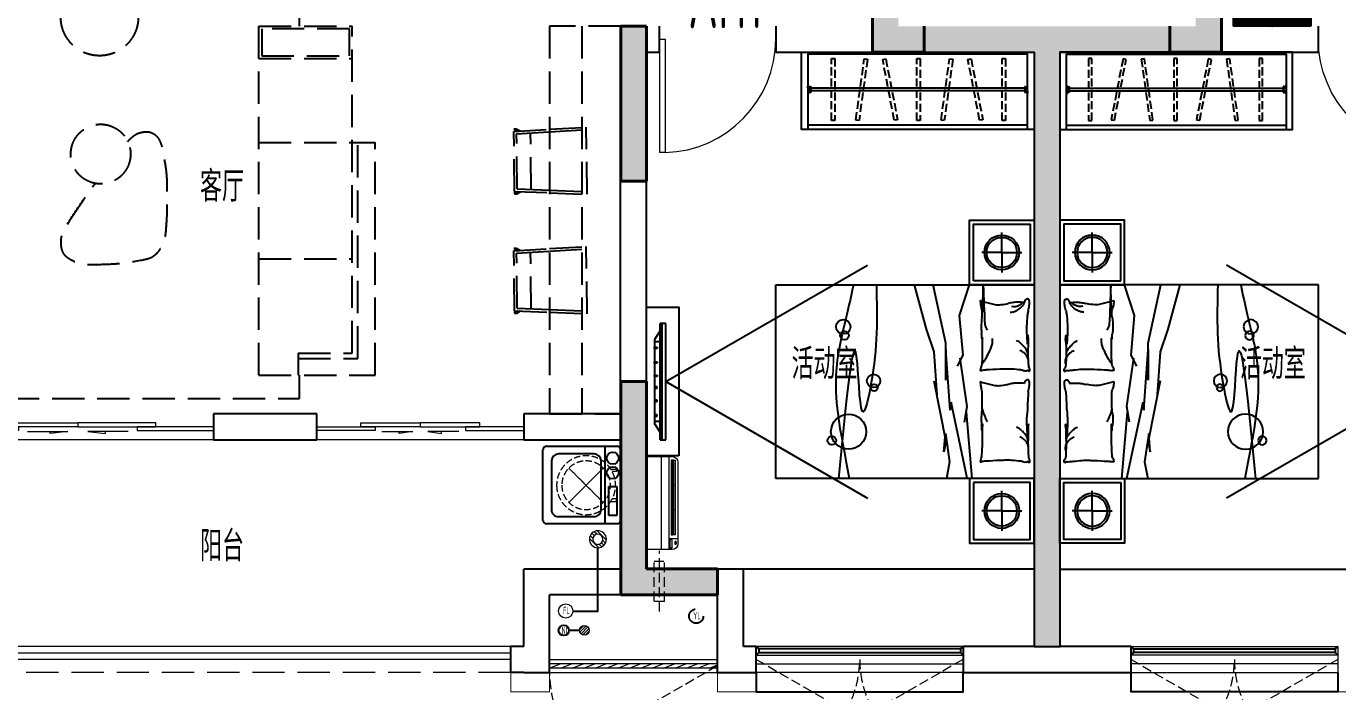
# Model space of a CAD drawing. Extents: x 3753737 to 4713801, y -857380 to 24339.
# Drawn here: x 4473849 to 4483999, y -768696 to -763546 of the extents above; entities that cross this region are included whole.
import ezdxf

# ---------------------------------------------------------------- set-up
doc = ezdxf.new("R2010")
doc.units = 0
doc.header["$LTSCALE"] = 1000
doc.header["$MEASUREMENT"] = 0
for name, pattern in [('$1$DASH', [0.35, 0.25, -0.1]), ('3.5方案汇报，与郭总、侯月琴确定户型_t8$0$高层_t8$0$DASH', [0.35, 0.25, -0.1]), ('A户型$0$DASH', [0.35, 0.25, -0.1]), ('DASH', [0.35, 0.25, -0.1]), ('HIDDEN', [0.375, 0.25, -0.125])]:
    doc.linetypes.add(name, pattern=pattern)
doc.layers.get('0').update_dxf_attribs({"linetype": 'CONTINUOUS'})
for name, color, linetype in [('!!电气', 1, 'CONTINUOUS'), ('3-栏杆1', 252, 'CONTINUOUS'), ('3.5方案汇报，与郭总、侯月琴确定户型_t8$0$2020.03.04 -1安徽标准化洋房户型(UA）_t8_t8$0$A-家具-FURN', 251, 'CONTINUOUS'), ('3.5方案汇报，与郭总、侯月琴确定户型_t8$0$2020.03.04 -1安徽标准化洋房户型(UA）_t8_t8$0$fur', 252, 'CONTINUOUS'), ('3.5方案汇报，与郭总、侯月琴确定户型_t8$0$2020.03.04 -1安徽标准化洋房户型(UA）_t8_t8$0$FURN', 252, 'CONTINUOUS'), ('3.5方案汇报，与郭总、侯月琴确定户型_t8$0$2020.03.04 -1安徽标准化洋房户型(UA）_t8_t8$0$看线', 154, 'CONTINUOUS'), ('3.5方案汇报，与郭总、侯月琴确定户型_t8$0$高层_t8$0$LS-家具-LB', 8, 'CONTINUOUS'), ('5fur', 175, 'CONTINUOUS'), ('EQUIP-箱柜', 3, 'CONTINUOUS'), ('LS-家具-LB', 8, 'CONTINUOUS'), ('LVTRY', 252, 'CONTINUOUS'), ('TEL_TEXT', 7, 'CONTINUOUS'), ('VPIPE-凝结', 150, 'CONTINUOUS'), ('VPIPE-雨水', 4, 'DASH'), ('WALL', 252, 'CONTINUOUS'), ('保温', 6, 'CONTINUOUS'), ('看线', 185, 'CONTINUOUS')]:
    doc.layers.add(name, color=color, linetype=linetype)
for name, color, linetype, lineweight in [('COLUMN', 252, 'CONTINUOUS', 40), ('EQUIP_地漏', 7, 'CONTINUOUS', 18), ('PUB_HATCH', 8, 'CONTINUOUS', 9), ('PUB_TEXT', 7, 'CONTINUOUS', 20), ('VPIPE-废水', 31, 'TG_F', 18), ('WINDOW', 146, 'CONTINUOUS', 20), ('平面-栏杆', 56, 'CONTINUOUS', 15), ('平面-看线', 252, 'CONTINUOUS', 15), ('平面-空调室内机', 176, 'CONTINUOUS', 9), ('平面-空调预留孔', 252, 'CONTINUOUS', 15), ('粉刷', 251, 'CONTINUOUS', 9)]:
    doc.layers.add(name, color=color, linetype=linetype, lineweight=lineweight)
doc.styles.add('_TCH_LABEL', font='COMPLEX', dxfattribs={"bigfont": 'GBCBIG'})
doc.styles.get("Standard").update_dxf_attribs({"font": 'gbenor.shx', "bigfont": 'gbcbig.shx'})
doc.styles.add('TG_LINETYPE', font='SIMPLEX', dxfattribs={"width": 0.8, "height": 3, "bigfont": 'HZTXT'})
doc.linetypes.add('TG_F', pattern='A,2,-0.3,["F",TG_LINETYPE,S=0.1,R=0,X=-0.23,Y=-0.15],0', length=2.3)

# ---------------------------------------------------------------- blocks, each defined once
blk = doc.blocks.new('GFDGFSDFGD')
at = {"layer": 'PUB_HATCH'}
for points in [[(431967, 370824), (431317, 370824), (431317, 370624), (431767, 370624), (431767, 368524), (432167, 368524), (432167, 368724), (431967, 368724)], [(434267, 370824), (434267, 368724), (434067, 368724), (434067, 368524), (434467, 368524), (434467, 370624), (434917, 370624), (434917, 370824)], [(429817, 368724), (429817, 367524), (430017, 367524), (430017, 368724)], [(430567, 364324), (430567, 364524), (430017, 364524), (430017, 365974), (429817, 365974), (429817, 364324)]]:
    blk.add_hatch(color=256, dxfattribs=at).paths.add_polyline_path(points)
at = {"layer": 'COLUMN', "color": 252}
for p, q in [((431767, 370624), (431767, 368524)), ((434467, 368524), (434467, 370624)), ((429817, 368724), (429817, 367524)), ((430017, 368724), (429817, 368724)), ((430017, 367524), (430017, 368724)), ((432167, 368524), (432167, 368724)), ((434067, 368724), (434067, 368524)), ((431767, 368524), (432167, 368524)), ((434067, 368524), (434467, 368524)), ((429817, 367524), (430017, 367524)), ((430017, 365974), (429817, 365974)), ((429817, 365974), (429817, 364324)), ((430017, 364524), (430017, 365974)), ((430567, 364524), (430017, 364524)), ((430567, 364324), (430567, 364524)), ((429817, 364324), (430567, 364324))]:
    blk.add_line(p, q, dxfattribs=at)
blk = doc.blocks.new('GDFGDGRD')
at = {"layer": '保温', "linetype": 'Continuous', "ltscale": 10}
h = blk.add_hatch(dxfattribs=at)
h.set_pattern_fill('HEX', color=251, scale=10, angle=90, style=0)
h.set_pattern_definition([(90, (-70765.891, -151624.736), (-16.49778, 1e-15), [9.525, -19.05]), (210, (-70765.891, -151624.736), (8.24889, -14.2874966), [9.525, -19.05]), (150, (-70765.891, -151615.211), (-8.24889, -14.2874966), [9.525, -19.05])])
h.paths.add_polyline_path([(434067, 368524), (434067, 368724), (432167, 368724), (432167, 368524)])
h = blk.add_hatch(dxfattribs=at)
h.set_pattern_fill('HEX', color=251, scale=10, angle=90, style=0)
h.set_pattern_definition([(90, (-70765.891, -152124.736), (-16.49778, 1e-15), [9.525, -19.05]), (210, (-70765.891, -152124.736), (8.24889, -14.2874966), [9.525, -19.05]), (150, (-70765.891, -152115.211), (-8.24889, -14.2874966), [9.525, -19.05])])
h.paths.add_polyline_path([(433017, 363924), (433217, 363924), (433217, 368524), (433017, 368524)])
at = {"layer": '保温', "color": 251, "linetype": 'ByBlock', "ltscale": 10}
blk.add_line((433017, 363924), (433217, 363924), dxfattribs=at)
blk = doc.blocks.new('dongkong')
at = {"layer": '平面-空调预留孔', "color": 8, "linetype": 'HIDDEN', "ltscale": 0.3}
for p, q in [((-603836, 210821), (-603836, 210511)), ((-603836, 210821), (-603756, 210821)), ((-603796, 210900), (-603796, 210431)), ((-603756, 210821), (-603756, 210511))]:
    blk.add_line(p, q, dxfattribs=at)
blk.add_lwpolyline([(-603756, 210511), (-603836, 210511)], dxfattribs=at)
blk = doc.blocks.new('A$C001338C2')
at = {"color": 8}
for p, q in [((845, 304), (55, 304)), ((109, 215), (109, 304)), ((0, 249), (0, 22)), ((900, 22), (900, 249)), ((22, 0), (878, 0))]:
    blk.add_line(p, q, dxfattribs=at)
at = {"color": 8, "lineweight": 5}
for p, q in [((865, 279), (144, 279)), ((144, 279), (144, 266)), ((387, 279), (144, 279)), ((144, 279), (144, 253)), ((144, 266), (865, 266)), ((387, 240), (387, 279)), ((865, 279), (622, 279)), ((622, 279), (622, 240)), ((865, 253), (865, 279)), ((865, 266), (865, 240)), ((900, 215), (0, 215)), ((900, 143), (0, 143)), ((144, 240), (144, 253)), ((144, 253), (865, 253)), ((865, 240), (144, 240)), ((622, 240), (387, 240))]:
    blk.add_line(p, q, dxfattribs=at)
at = {"color": 8}
for points in [[(73, 275), (57, 275, -0.414214), (51, 281), (51, 283, -0.414214), (57, 289), (73, 289, -0.414214), (79, 283), (79, 281, -0.414214)], [(89, 226), (22, 226, -0.414214), (17, 232), (17, 243, -0.414214), (22, 249), (89, 249, -0.414214), (95, 243), (95, 232, -0.414214)]]:
    blk.add_lwpolyline(points, format="xyb", close=True, dxfattribs=at)
for centre, radius, start, end in [((55, 249), 55, 90, 180), ((845, 249), 55, 360, 90), ((22, 22), 22, 180, 270), ((878, 22), 22, 270, 360)]:
    blk.add_arc(centre, radius, start, end, dxfattribs=at)
blk = doc.blocks.new('ASDFSD')
at = {"layer": '3-栏杆1', "color": 5}
for p, q in [((681763, 334938), (681742, 334955)), ((681742, 334955), (681763, 334938)), ((683322, 334938), (683342, 334955)), ((683342, 334955), (683322, 334938)), ((681742, 334888), (681763, 334908)), ((683322, 334937), (681763, 334938)), ((681763, 334938), (681763, 334908)), ((681763, 334908), (683322, 334908)), ((683322, 334938), (683322, 334908)), ((683322, 334908), (683342, 334888)), ((683342, 334888), (683322, 334908))]:
    blk.add_line(p, q, dxfattribs=at)
blk = doc.blocks.new('$TwtSys$00000141')
at = {"color": 252}
for p, q in [((-47, 4), (-5, 46)), ((-47, 4), (-5, 46)), ((-44, -18), (18, 44)), ((-44, -18), (18, 44)), ((-33, -33), (33, 33)), ((-33, -33), (33, 33)), ((-16, -44), (44, 16)), ((-16, -44), (44, 16)), ((6, -46), (46, -6)), ((6, -46), (46, -6))]:
    blk.add_line(p, q, dxfattribs=at)
blk.add_circle((0, 0), 47, dxfattribs=at)
blk.add_circle((0, 0), 47, dxfattribs=at)
blk = doc.blocks.new('RECTANG')
for p, q in [((1, 1), (0, 1)), ((0, 1), (0, 0)), ((1, 0), (1, 1)), ((0, 0), (1, 0))]:
    blk.add_line(p, q)
blk = doc.blocks.new('洗衣机')
at = {"layer": 'LVTRY'}
for p, q in [((3790994, 243445), (3790994, 242899)), ((3791567, 243472), (3791021, 243472)), ((3791117, 243472), (3791117, 242872)), ((3791199, 243413), (3791475, 243413)), ((3791595, 242899), (3791595, 243445)), ((3791145, 242982), (3791145, 243358)), ((3791529, 243358), (3791529, 242982)), ((3791475, 242928), (3791199, 242928)), ((3791021, 242872), (3791567, 242872))]:
    blk.add_line(p, q, dxfattribs=at)
at = {"layer": 'LVTRY', "extrusion": (0, 0, -1)}
for centre, major_axis, start_param, end_param in [((3791021, 243445), (0, 27.6), -1.570796, 0), ((3791055, 243380), (0, 46.9), 3.141593, 9.424778), ((3791199, 243358), (0, 54.7), 4.712389, 6.283185), ((3791475, 243358), (0, 54.7), 0, 1.570796), ((3791567, 243445), (0, 27.6), 0, 1.570796), ((3791055, 243266), (0, 46.9), 3.141593, 9.424778), ((3791021, 242899), (0, 27.6), 3.141593, 4.712389), ((3791199, 242982), (0, 54.7), 3.141593, 4.712389), ((3791475, 242982), (0, 54.7), 1.570796, 3.141593), ((3791567, 242899), (0, 27.6), 1.570796, 3.141593)]:
    blk.add_ellipse(centre, major_axis=major_axis, ratio=0.986385, start_param=start_param, end_param=end_param, dxfattribs=at)
at = {"layer": 'LVTRY', "xscale": 63.25620569481588, "yscale": 224.5369532744355, "zscale": 64.12934308941763, "rotation": 180}
blk.add_blockref('RECTANG', (3791085, 243162), dxfattribs=at)
blk = doc.blocks.new('$TwtSys$00000543')
at = {"color": 252}
for p, q in [((-94, -9), (9, 94)), ((-9, -94), (94, 9)), ((12, 55), (42, 84)), ((40, 40), (66, 66)), ((55, 12), (84, 42)), ((-84, -42), (-55, -12)), ((-66, -66), (-40, -40)), ((-42, -84), (-12, -55))]:
    blk.add_line(p, q, dxfattribs=at)
for radius in [94, 56.4]:
    blk.add_circle((0, 0), radius, dxfattribs=at)
blk = doc.blocks.new('dnfhfn')
at = {"color": 252, "linetype": '$1$DASH', "ltscale": 0.2}
for p, q in [((102, 463, 0), (122, 463, 0)), ((102, 417, 0), (102, 463, 0)), ((122, 463, 0), (122, 429, 0)), ((353, 463, 0), (333, 463, 0)), ((333, 463, 0), (333, 429, 0)), ((353, 417, 0), (353, 463, 0))]:
    blk.add_line(p, q, dxfattribs=at)
at = {"color": 252, "linetype": '$1$DASH', "ltscale": 0.2, "elevation": 0}
for points in [[(95, 360), (95, 360), (360, 95), (360, 95)], [(360, 360), (95, 95), (95, 95), (360, 360)]]:
    blk.add_lwpolyline(points, close=True, dxfattribs=at)
at = {"color": 252, "linetype": '$1$DASH', "ltscale": 0.2}
for radius in [228, 188]:
    blk.add_circle((228, 228, 0), radius, dxfattribs=at)
blk = doc.blocks.new('FGDGDGRDGRRD')
at = {"layer": '5fur', "color": 252, "linetype": 'A户型$0$DASH'}
for p, q in [((426050, 366458), (426050, 366695)), ((425735, 363758), (425735, 366458)), ((425735, 366458), (426457, 366458)), ((426437, 366438), (425757, 366438)), ((425757, 366438), (425757, 366228)), ((426437, 366228), (426437, 366438)), ((426457, 363928), (426457, 366458)), ((428535, 366458), (427985, 366458)), ((427985, 366458), (427985, 363458)), ((428235, 366458), (428235, 363458)), ((428535, 363458), (428535, 366458)), ((425757, 366228), (426437, 366228)), ((425735, 366208), (426457, 366208)), ((427709, 365664), (427726, 365664)), ((427709, 365664), (427737, 365647)), ((427709, 365645), (427985, 365661)), ((427709, 365651), (427716, 365645)), ((427714, 365180), (427709, 365645)), ((427726, 365664), (427757, 365648)), ((427730, 365626), (427985, 365641)), ((427734, 365200), (427730, 365626)), ((427842, 365195), (427838, 365633)), ((427985, 365661), (428269, 365678)), ((427985, 365641), (428270, 365658)), ((428275, 365158), (428269, 365678)), ((425735, 365558), (426635, 365558)), ((426502, 363888), (426502, 365558)), ((426635, 363758), (426635, 365558)), ((427734, 365200), (427985, 365190)), ((427714, 365180), (427985, 365170)), ((427714, 365175), (427721, 365180)), ((427714, 365161), (427742, 365179)), ((427714, 365175), (427714, 365161)), ((427714, 365161), (427731, 365161)), ((427731, 365161), (427761, 365178)), ((427985, 365190), (428274, 365178)), ((427985, 365170), (428275, 365158)), ((427709, 364741), (427726, 364741)), ((427709, 364741), (427737, 364723)), ((427709, 364721), (427985, 364738)), ((427709, 364727), (427716, 364722)), ((427714, 364257), (427709, 364721)), ((427726, 364741), (427757, 364724)), ((427730, 364702), (427985, 364718)), ((427734, 364276), (427730, 364702)), ((427842, 364271), (427838, 364709)), ((427985, 364738), (428269, 364754)), ((427985, 364718), (428270, 364734)), ((428275, 364234), (428269, 364754)), ((425735, 364658), (426457, 364658)), ((427714, 364257), (427985, 364246)), ((427714, 364251), (427721, 364256)), ((427714, 364237), (427742, 364255)), ((427714, 364251), (427714, 364237)), ((427714, 364237), (427731, 364237)), ((427731, 364237), (427761, 364255)), ((427734, 364276), (427985, 364266)), ((427985, 364266), (428274, 364254)), ((427985, 364246), (428275, 364234)), ((426040, 363928), (426457, 363928)), ((426040, 363928), (426040, 363758)), ((426040, 363888), (426502, 363888)), ((425735, 363758), (426635, 363758)), ((426050, 363577), (426050, 363758)), ((423435, 363577), (426050, 363577)), ((427985, 363458), (428535, 363458))]:
    blk.add_line(p, q, dxfattribs=at)
for centre, radius in [((424502, 366530), 300), ((424511, 365469), 231)]:
    blk.add_circle(centre, radius, dxfattribs=at)
for points, knots in [([(424797, 365629), (424814, 365634), (424845, 365644), (424900, 365641), (424948, 365611), (424986, 365538), (425002, 365431), (425025, 365302), (425021, 365163), (425026, 365034), (425017, 364916), (425011, 364813), (424973, 364726), (424910, 364663), (424795, 364640), (424656, 364616), (424495, 364613), (424373, 364610), (424290, 364642), (424219, 364688), (424201, 364767), (424208, 364851), (424275, 364963), (424362, 365095), (424436, 365199), (424468, 365242)], [6220.354956, 6220.354956, 6220.354956, 6220.354956, 6328.248444, 6424.175246, 6551.938256, 6664.444537, 6925.611536, 7222.839725, 7482.686159, 7791.452209, 8032.235501, 8220.613415, 8433.331676, 8613.33223, 8743.051056, 9155.054309, 9500.513737, 9749.309695, 9902.88319, 10060.117754, 10246.160301, 10376.205536, 10582.082087, 11043.082338, 11376.115328, 11376.115328, 11376.115328, 11376.115328]), ([(424720, 365566), (424729, 365576), (424748, 365595), (424774, 365617), (424792, 365626), (424797, 365629)], [6012.273466, 6012.273466, 6012.273466, 6012.273466, 6091.3752, 6182.540427, 6220.354956, 6220.354956, 6220.354956, 6220.354956])]:
    blk.add_open_spline(points, degree=3, knots=knots, dxfattribs=at)
blk = doc.blocks.new('3.5方案汇报，与郭总、侯月琴确定户型_t8$0$2020.03.04 -1安徽标准化洋房户型(UA）_t8_t8$0$A-F-Bed1500-4')
at = {"color": 252}
for p, q in [((-750, 0), (750, 0)), ((-750, -2000), (-750, 0)), ((750, 0), (750, -2000)), ((-618, -386), (-597, -304)), ((9, -386), (29, -304)), ((-625, -416), (-618, -386)), ((1, -416), (9, -386)), ((-512, -577), (-750, -499)), ((750, -479), (236, -522)), ((-204, -550), (-512, -577)), ((-121, -594), (-204, -550)), ((192, -517), (-182, -572)), ((746, -517), (159, -643)), ((313, -539), (192, -517)), ((-297, -682), (-750, -782)), ((-11, -682), (-297, -682)), ((220, -649), (-248, -682)), ((-248, -682), (-11, -682)), ((-6, -775), (462, -682)), ((159, -643), (220, -649)), ((400, -687), (620, -654)), ((543, -698), (400, -687)), ((462, -682), (543, -698)), ((620, -654), (750, -679)), ((-407, -836), (-231, -775)), ((-231, -775), (103, -753)), ((-750, -927), (-407, -836)), ((750, -2000), (-750, -2000))]:
    blk.add_line(p, q, dxfattribs=at)
for points in [[(-221, -48, 0.027842), (-245, -59, 0.048685), (-258, -67, 0.023666), (-285, -92, 0.031223), (-305, -112, 0.046801), (-310, -120, 0.023191), (-318, -137)], [(-139, -43, 0.088153), (-174, -46, 0.088153), (-205, -62, 0.077547), (-227, -83, 0.077547), (-241, -110)], [(-522, -402, 0.009729), (-744, -393, 0.002723), (-442, -382, 0.007971), (-420, -373, 0.007971), (-398, -364)], [(-135, -403, 0.016108), (-174, -377, 0.024599), (-201, -362, 0.009477), (-250, -338, 0.015937), (-280, -326, 0.072521), (-296, -323, 0.033339), (-333, -322)], [(213, -402, 0.009729), (241, -393, 0.009729), (268, -382, 0.007971), (289, -373, 0.007971), (311, -364)]]:
    blk.add_lwpolyline(points, format="xyb", dxfattribs=at)
for centre, radius in [((-6, -1242), 51.6), ((46, -1237), 26.2), ((387, -1436), 136), ((-425, -1477), 55.7), ((-357, -1467), 33.5), ((455, -1566), 33.1)]:
    blk.add_circle(centre, radius, dxfattribs=at)
for centre, radius, start, end in [((-628, -50), 13.1, 101.2724, 206.5805), ((-610, -41), 34.2, 206.5805, 265.5998), ((-613, -126), 90.4, 90, 101.2724), ((-123, -128), 492, 173.7676, 180), ((-667, -163), 89.9, 41.4429, 53.7359), ((-613, -197), 161, 81.5628, 90), ((-676, -199), 140, 45.0976, 62.7964), ((-634, -339), 305, 74.256, 81.5628), ((-676, -199), 140, 27.3988, 45.0976), ((-486, 188), 242, 254.256, 262.4531), ((-402, 1075), 1133, 264.1433, 270.0013), ((-402, 991), 1049, 270, 276.0867), ((-335, -197), 152, 92.5386, 100.1899), ((-468, -1934), 1890, 84.6187, 86.79), ((-329, -334), 290, 85.1982, 92.5386), ((-232, 825), 873, 265.1982, 269.4243), ((-226, 1446), 1494, 269.4243, 271.9079), ((-203, 773), 821, 271.9079, 275.2592), ((-133, 9), 53.9, 275.2592, 300.6513), ((-91, -62), 28.9, 85.6975, 120.6513), ((106, -129), 198, 167.8905, 172.3191), ((-90, -58), 25.1, 68.2117, 85.6975), ((-72, -49), 15.6, 158.0096, 201.421), ((-328, -36), 246, 347.8905, 351.8665), ((-83, -44), 4.28, 78.1069, 158.0096), ((-117, -66), 32.8, 351.8665, 21.421), ((-81, -38), 2.32, 258.1069, 19.564), ((-82, -38), 3.42, 19.564, 68.2117), ((-2, -50), 13.1, 101.2724, 206.5805), ((17, -41), 34.2, 206.5805, 265.5998), ((13, -126), 90.4, 90, 101.2724), ((503, -128), 492, 173.7676, 180), ((13, -197), 161, 81.5628, 90), ((-8, -339), 305, 74.256, 81.5628), ((348, 4073), 4127, 266.206, 268.1915), ((307, 625), 683, 262.4531, 270), ((307, 991), 1049, 270, 276.0867), ((339, -334), 290, 85.1982, 92.5386), ((499, 6157), 6204, 268.4057, 269.6046), ((436, 825), 873, 265.1982, 269.4243), ((539, -254), 225, 133.8115, 140.9651), ((654, -374), 392, 128.3886, 133.8115), ((458, -127), 76.8, 117.2396, 128.3886), ((362, 474), 529, 276.0867, 280.1899), ((530, -267), 234, 110.8603, 117.2396), ((443, 1446), 1494, 269.4243, 271.9079), ((522, -142), 99.2, 143.8234, 161.5603), ((522, -142), 99.2, 126.0864, 143.8234), ((522, -142), 99.2, 105.9352, 126.0864), ((443, 2583), 2631, 271.0647, 272.9365), ((522, -142), 99.2, 85.7841, 105.9352), ((573, 9), 53.9, 275.2592, 300.6513), ((615, -62), 28.9, 85.6975, 120.6513), ((812, -129), 198, 167.8905, 172.3191), ((616, -58), 25.1, 68.2117, 85.6975), ((634, -49), 15.6, 158.0096, 201.421), ((378, -36), 246, 347.8905, 351.8665), ((623, -44), 4.28, 78.1069, 158.0096), ((589, -66), 32.8, 351.8665, 21.421), ((625, -38), 2.32, 258.1069, 19.564), ((624, -38), 3.42, 19.564, 68.2117), ((-411, -128), 204, 180, 189.6844), ((257, -14), 882, 189.6844, 192.1984), ((-915, -267), 317, 8.0051, 12.1984), ((-639, -138), 52.6, 25.3551, 41.4429), ((-728, -181), 151, 21.8149, 25.3551), ((-779, -201), 206, 18.7799, 21.8149), ((-637, -153), 56.2, 0, 18.7799), ((-673, -153), 91.5, 345.3149, 0), ((-676, -199), 140, 16.515, 27.3988), ((-676, -199), 140, 5.6311, 16.515), ((581, -211), 679, 176.6313, 181.6331), ((814, -225), 913, 172.3191, 176.6313), ((215, -128), 204, 180, 189.6844), ((883, -14), 882, 189.6844, 192.1984), ((-289, -267), 317, 8.0051, 12.1984), ((535, -215), 200, 151.6832, 156.9972), ((402, -143), 49.3, 140.9651, 151.6832), ((1287, -211), 679, 176.6313, 181.6331), ((1521, -225), 913, 172.3191, 176.6313), ((-1253, -315), 659, 2.6649, 8.0051), ((-663, -287), 67.7, 345.9548, 2.6649), ((1267, -192), 1365, 181.6331, 183.055), ((13520, 462), 13636, 183.055, 183.5049), ((-627, -315), 659, 2.6649, 8.0051), ((-37, -287), 67.7, 345.9548, 2.6649), ((1973, -192), 1365, 181.6331, 183.055), ((14226, 462), 13636, 183.055, 183.5049), ((-532, -521), 120, 96.4341, 107.3864), ((-529, -547), 146, 78.4414, 96.4341), ((-433, 75), 484, 262.0392, 271.8979), ((-485, 994), 1405, 272.7491, 274.6176), ((-274, -1618), 1216, 92.6096, 94.6176), ((-245, -6118), 5719, 89.7135, 90.9704), ((-321, -341), 62.9, 250.7863, 262.776), ((-222, -1563), 1164, 86.426, 89.7135), ((-159, -547), 146, 77.131, 86.426), ((-136, -449), 45.3, 62.7159, 77.131), ((230, -352), 321, 183.5049, 189.9984), ((94, -521), 120, 96.4341, 107.3864), ((136, -2065), 1664, 86.5821, 91.9051), ((281, -179), 230, 258.4414, 272.7491), ((225, 994), 1405, 272.7491, 274.6176), ((423, -6118), 5719, 89.7135, 90.9704), ((412, 654), 1057, 265.3453, 268.2684), ((436, -1618), 1216, 92.6096, 94.6176), ((446, -1563), 1164, 86.426, 89.7135), ((495, -1386), 985, 85.0595, 88.6357), ((570, -449), 45.3, 62.7159, 77.131), ((936, -352), 321, 183.5049, 189.9984), ((-624, -416), 0.917, 165.9551, 274.0829), ((-644, -147), 271, 274.0829, 279.4841), ((-637, -188), 230, 279.4841, 287.3864), ((-80, -341), 76.7, 242.7159, 253.7788), ((-77, -330), 87.5, 253.7788, 262.8796), ((-88, -416), 1.32, 262.8796, 343.3022), ((-105, -411), 19.3, 343.3022, 9.9984), ((2, -416), 0.917, 165.9551, 274.0829), ((-17, -147), 271, 274.0829, 279.4841), ((-11, -188), 230, 279.4841, 287.3864), ((626, -341), 76.7, 242.7159, 253.7788), ((629, -330), 87.5, 253.7788, 262.8796), ((618, -416), 1.32, 262.8796, 343.3022), ((601, -411), 19.3, 343.3022, 9.9984)]:
    blk.add_arc(centre, radius, start, end, dxfattribs=at)
for points, knots in [([(-750, -1221), (-477, -1215), (-219, -1207), (407, -1344), (-750, -1378), (204, -1457), (750, -1514)], [0, 0, 0, 0, 692.785923, 915.160849, 1290.08623, 2337.669759, 2337.669759, 2337.669759, 2337.669759]), ([(-750, -1399), (-520, -1445), (-9, -1600), (374, -1500), (750, -1430)], [0, 0, 0, 0, 470.099243, 1589.098475, 1589.098475, 1589.098475, 1589.098475])]:
    blk.add_open_spline(points, degree=3, knots=knots, dxfattribs=at)
blk = doc.blocks.new('3.5方案汇报，与郭总、侯月琴确定户型_t8$0$2020.03.04 -1安徽标准化洋房户型(UA）_t8_t8$0$VCBCXVBCXVBV')
at = {"color": 252}
for p, q in [((212022, 120965), (212022, 121120)), ((212022, 120965), (211867, 120965)), ((212022, 120965), (212022, 120810)), ((212022, 120965), (212177, 120965)), ((212022, 118965), (212022, 119120)), ((212022, 118965), (211867, 118965)), ((212022, 118965), (212022, 118810)), ((212022, 118965), (212177, 118965))]:
    blk.add_line(p, q, dxfattribs=at)
for points in [[(211772, 120715), (211772, 121215), (212272, 121215), (212272, 120715)], [(211802, 120745), (211802, 121185), (212242, 121185), (212242, 120745)], [(211772, 119215), (211772, 118715), (212272, 118715), (212272, 119215)], [(211802, 119185), (211802, 118745), (212242, 118745), (212242, 119185)]]:
    blk.add_lwpolyline(points, close=True, dxfattribs=at)
for centre, radius in [((212022, 120965), 135), ((212022, 120965), 117), ((212022, 118965), 135), ((212022, 118965), 117)]:
    blk.add_circle(centre, radius, dxfattribs=at)
at = {"layer": '3.5方案汇报，与郭总、侯月琴确定户型_t8$0$2020.03.04 -1安徽标准化洋房户型(UA）_t8_t8$0$A-家具-FURN', "color": 252, "rotation": 270}
blk.add_blockref('3.5方案汇报，与郭总、侯月琴确定户型_t8$0$2020.03.04 -1安徽标准化洋房户型(UA）_t8_t8$0$A-F-Bed1500-4', (212272, 119965), dxfattribs=at)
blk = doc.blocks.new('3.5方案汇报，与郭总、侯月琴确定户型_t8$0$2020.03.04 -1安徽标准化洋房户型(UA）_t8_t8$0$sdfgsdfgsdfg')
at = {"layer": '3.5方案汇报，与郭总、侯月琴确定户型_t8$0$2020.03.04 -1安徽标准化洋房户型(UA）_t8_t8$0$FURN'}
h = blk.add_hatch(dxfattribs=at)
h.set_pattern_fill('ANSI31', color=256, scale=100, angle=225, style=0)
h.set_pattern_definition([(360, (-130272.125, -44238.089), (4e-15, 9.152), [])])
h.paths.add_polyline_path([(-68957.8, -54984.3), (-68957.8, -54178.9), (-68972, -54178.9), (-68972, -54984.3)])
for p, q in [((-68997.5, -54581.6), (-70393.9, -53775.4)), ((-68957.8, -54178.9), (-68997.5, -54178.9)), ((-68997.5, -54178.9), (-68997.5, -54984.3)), ((-68972, -54178.9), (-68972, -54984.3)), ((-68957.8, -54178.9), (-68957.8, -54984.3)), ((-68957.8, -54230.8), (-68920, -54290.5)), ((-68957.8, -54306.5), (-68920, -54306.5)), ((-68920, -54872.7), (-68920, -54290.5)), ((-68937.6, -54343.1), (-68937.6, -54352.6)), ((-68920, -54343.1), (-68937.6, -54343.1)), ((-68937.6, -54352.6), (-68920, -54352.6)), ((-68920, -54352.6), (-68920, -54343.1)), ((-68937.6, -54444.2), (-68937.6, -54453.8)), ((-68920, -54444.2), (-68937.6, -54444.2)), ((-68937.6, -54453.8), (-68920, -54453.8)), ((-68920, -54453.8), (-68920, -54444.2)), ((-68997.5, -54581.6), (-70393.9, -55387.8)), ((-68937.6, -54536.4), (-68937.6, -54546)), ((-68920, -54536.4), (-68937.6, -54536.4)), ((-68937.6, -54546), (-68920, -54546)), ((-68920, -54546), (-68920, -54536.4)), ((-68937.6, -54626.8), (-68937.6, -54617.2)), ((-68937.6, -54617.2), (-68920, -54617.2)), ((-68920, -54626.8), (-68937.6, -54626.8)), ((-68920, -54617.2), (-68920, -54626.8)), ((-68937.6, -54719), (-68937.6, -54709.4)), ((-68937.6, -54709.4), (-68920, -54709.4)), ((-68920, -54719), (-68937.6, -54719)), ((-68920, -54709.4), (-68920, -54719)), ((-68957.8, -54856.7), (-68920, -54856.7)), ((-68937.6, -54820.1), (-68937.6, -54810.6)), ((-68937.6, -54810.6), (-68920, -54810.6)), ((-68920, -54820.1), (-68937.6, -54820.1)), ((-68920, -54810.6), (-68920, -54820.1)), ((-68957.8, -54932.4), (-68920, -54872.7)), ((-68997.5, -54984.3), (-68957.8, -54984.3))]:
    blk.add_line(p, q, dxfattribs=at)
blk = doc.blocks.new('*U272')
at = {"layer": '3.5方案汇报，与郭总、侯月琴确定户型_t8$0$高层_t8$0$LS-家具-LB'}
for p, q in [((50, -280), (50, -263)), ((50, -263), (60, -263)), ((68, -280), (50, -280)), ((50, -280), (68, -280)), ((60, -280), (50, -280)), ((68, -300), (50, -300)), ((50, -300), (68, -300)), ((50, -300), (50, -317)), ((60, -300), (50, -300)), ((60, -263), (60, -280)), ((60, -317), (60, -300)), ((68, -313), (68, -267)), ((68, -267), (72, -267)), ((72, -267), (72, -313)), ((72, -280), (1728, -280)), ((72, -300), (1728, -300)), ((1728, -267), (1728, -313)), ((1732, -267), (1728, -267)), ((1732, -313), (1732, -267)), ((1732, -280), (1750, -280)), ((1732, -300), (1750, -300)), ((1740, -263), (1740, -280)), ((1750, -263), (1740, -263)), ((1740, -280), (1750, -280)), ((1740, -300), (1750, -300)), ((1740, -317), (1740, -300)), ((1750, -280), (1750, -263)), ((1750, -300), (1750, -317)), ((50, -317), (60, -317)), ((72, -313), (68, -313)), ((1728, -313), (1732, -313)), ((1750, -317), (1740, -317)), ((50, -565), (1750, -565)), ((50, -600), (1750, -600))]:
    blk.add_line(p, q, dxfattribs=at)
blk.add_lwpolyline([(50, -600), (50, -15), (1750, -15), (1750, -600), (1800, -600), (1800, 0), (0, 0), (0, -600), (50, -600)], dxfattribs=at)
at = {"layer": '3.5方案汇报，与郭总、侯月琴确定户型_t8$0$高层_t8$0$LS-家具-LB', "color": 251, "linetype": '3.5方案汇报，与郭总、侯月琴确定户型_t8$0$高层_t8$0$DASH', "ltscale": 0.25}
for points in [[(222, -50), (222, -530), (247, -530), (247, -50)], [(488, -52), (397, -523), (422, -528), (512, -57)], [(629, -54), (695, -529), (720, -526), (654, -51)], [(882, -50), (882, -530), (907, -530), (907, -50)], [(1148, -52), (1057, -523), (1082, -528), (1172, -57)], [(1289, -54), (1355, -529), (1380, -526), (1314, -51)], [(1542, -50), (1542, -530), (1567, -530), (1567, -50)]]:
    blk.add_lwpolyline(points, close=True, dxfattribs=at)
blk = doc.blocks.new('$DorLib2D$00000138')
at = {"color": 0, "linetype": 'Continuous'}
for p, q in [((-0.2875, 0), (-0.2875, 0.1538)), ((-0.2875, 0.1538), (0, 0.1538)), ((0, 0.1538), (0, 0)), ((0.2875, 0.1538), (0, 0.1538)), ((0.2875, 0), (0.2875, 0.1538)), ((-0.5, -0.1399), (-0.5, 0)), ((-0.5, 0), (-0.2188, 0)), ((0, 0), (-0.2875, 0)), ((-0.2188, 0), (-0.2188, -0.1399)), ((0, 0), (0.2875, 0)), ((0.2188, 0), (0.2188, -0.1399)), ((0.5, 0), (0.2188, 0)), ((0.5, 0), (0.5, -0.1946)), ((0.5, -0.1399), (0.5, 0)), ((-0.2188, -0.1399), (-0.5, -0.1399)), ((0.2188, -0.1399), (0.5, -0.1399)), ((-0.1857, -0.186), (-0.037, -0.186)), ((-0.037, -0.186), (-0.1019, -0.2583)), ((-0.1019, -0.2583), (-0.1019, -0.186)), ((0.1857, -0.186), (0.037, -0.186)), ((0.037, -0.186), (0.1019, -0.2583)), ((0.1019, -0.2583), (0.1019, -0.186))]:
    blk.add_line(p, q, dxfattribs=at)
blk = doc.blocks.new('$WINLIB2D$00000001')
at = {"color": 0}
for points in [[(-0.5, 0.5), (-0.5, -0.5)], [(-0.5, 0.5), (0.5, 0.5)], [(0.5, -0.5), (0.5, 0.5)], [(0.5, 0.1667), (-0.5, 0.1667)], [(0.5, -0.1667), (-0.5, -0.1667)], [(-0.5, -0.5), (0.5, -0.5)]]:
    blk.add_lwpolyline(points, dxfattribs=at)
blk = doc.blocks.new('$DorLib2D$00000001')
for p, q in [((0.45, 0.975), (0.5, 0.975)), ((0.45, 0), (0.45, 0.975)), ((0.5, 0), (0.5, 0.975)), ((0.5, 0), (0.45, 0))]:
    blk.add_line(p, q)
at = {"lineweight": 13}
blk.add_arc((0.475, 0), 0.975, 91.4693, 180, dxfattribs=at)
blk = doc.blocks.new('$WINLIB2D$00000039')
at = {"color": 0}
for points in [[(-0.5, 0.5), (-0.5, -0.5)], [(0.5, 0.5), (-0.5, 0.5)], [(0.5, -0.5), (0.5, 0.5)], [(-0.5, 0.1667), (0.5, 0.1667)], [(-0.3839, -0.1667), (-0.448, 0.1667)], [(-0.3159, -0.1667), (-0.38, 0.1667)], [(-0.2479, -0.1667), (-0.312, 0.1667)], [(-0.1799, -0.1667), (-0.244, 0.1667)], [(-0.1119, -0.1667), (-0.176, 0.1667)], [(-0.0439, -0.1667), (-0.108, 0.1667)], [(0.0241, -0.1667), (-0.04, 0.1667)], [(0.0921, -0.1667), (0.028, 0.1667)], [(0.16, -0.1667), (0.0959, 0.1667)], [(0.228, -0.1667), (0.1639, 0.1667)], [(0.296, -0.1667), (0.2319, 0.1667)], [(0.364, -0.1667), (0.2999, 0.1667)], [(0.432, -0.1667), (0.3679, 0.1667)], [(0.5, -0.1667), (0.4359, 0.1667)], [(-0.4519, -0.1667), (-0.5, 0.0836)], [(-0.5, -0.1667), (0.5, -0.1667)], [(0.5, -0.5), (-0.5, -0.5)]]:
    blk.add_lwpolyline(points, dxfattribs=at)
blk = doc.blocks.new('A$C1C403CBE')
at = {"color": 252, "const_width": 8}
for points in [[(8350, -100), (8350, -250), (8650, -250), (8650, -100)], [(9950, -100), (9950, -250), (10250, -250), (10250, -100)], [(15050, -100), (15050, -250), (14750, -250), (14750, -100)]]:
    blk.add_lwpolyline(points, dxfattribs=at)
at = {"layer": '3.5方案汇报，与郭总、侯月琴确定户型_t8$0$2020.03.04 -1安徽标准化洋房户型(UA）_t8_t8$0$FURN', "ltscale": 0.3}
blk.add_lwpolyline([(9650, 1575), (9400, 1575), (9400, 2725), (9650, 2725)], close=True, dxfattribs=at)
at = {"layer": '3.5方案汇报，与郭总、侯月琴确定户型_t8$0$2020.03.04 -1安徽标准化洋房户型(UA）_t8_t8$0$看线', "color": 252, "ltscale": 10}
for p, q in [((12400, 700), (10150, 700)), ((12600, 700), (14850, 700))]:
    blk.add_line(p, q, dxfattribs=at)
at = {"layer": 'VPIPE-凝结', "color": 252, "ltscale": 0.1}
for points in [[(8830, 375), (9024.1, 375), (9024.1, 864.2)], [(8882.4, 225), (8800, 225)]]:
    blk.add_lwpolyline(points, dxfattribs=at)
at = {"layer": 'VPIPE-凝结', "color": 252}
blk.add_circle((8760, 225), 40, dxfattribs=at)
at = {"layer": 'VPIPE-废水', "color": 252}
blk.add_circle((8775, 375), 55, dxfattribs=at)
at = {"layer": 'VPIPE-雨水', "color": 252}
blk.add_circle((9785, 335), 55, dxfattribs=at)
at = {"layer": 'WALL', "color": 252}
for p, q in [((9200, 1900), (9200, 4900)), ((9500, 4700), (9500, 4900)), ((10400, 4900), (10400, 4700)), ((14600, 4700), (14600, 4900)), ((9400, 1800), (9400, 4700)), ((9400, 4700), (9500, 4700)), ((10400, 4700), (11250, 4700)), ((11250, 4700), (12400, 4700)), ((12400, 4700), (12400, 100)), ((12600, 4700), (12600, 100)), ((12600, 4700), (13750, 4700)), ((13750, 4700), (14600, 4700)), ((6849.9, 1900), (6050, 1900)), ((6050, 1900), (6050, 1700)), ((6849.9, 1700), (6849.9, 1900)), ((9200, 1900), (8449.9, 1900)), ((8449.9, 1900), (8449.9, 1700)), ((9400, 700), (9400, 1800)), ((6050, 1700), (6849.9, 1700)), ((8449.9, 1700), (9200, 1700)), ((9200, 700), (9200, 1700)), ((9200, 700), (8450, 700)), ((8450, 100), (8450, 700)), ((10150, 700), (9400, 700)), ((10150, 100), (10150, 700)), ((9300, 500), (8650, 500)), ((8650, 0), (8650, 500)), ((9950, 500), (9300, 500)), ((9950, -100), (9950, 500)), ((8450, 100), (8350, 100)), ((8350, -100), (8350, 100)), ((8650, -100), (8650, 0)), ((10250, 100), (10150, 100)), ((10250, -100), (10250, 100)), ((12400, 100), (11850, 100)), ((11850, 100), (11850, -100)), ((13150, 100), (12600, 100)), ((13150, -100), (13150, 100)), ((8450, -100), (8350, -100)), ((8450, -100), (8450, -100)), ((8450, -100), (8650, -100)), ((9950, -100), (10250, -100)), ((11850, -100), (12500, -100)), ((12500, -100), (13150, -100))]:
    blk.add_line(p, q, dxfattribs=at)
at = {"layer": 'WINDOW', "color": 252}
for p, q in [((6050, 1700), (3950, 1700)), ((8449.9, 1700), (6849.9, 1700))]:
    blk.add_line(p, q, dxfattribs=at)
at = {"layer": 'WINDOW', "color": 252, "linetype": 'DASH', "ltscale": 0.3}
for points in [[(9948.1, -50), (8822.2, -700, -0.1316525), (8648.1, -50)], [(10250, 0), (10942.8, -400, 0.1316525), (11050, 0)], [(11850, 0), (11157.2, -400, -0.1316525), (11050, 0)], [(13150, 0), (13842.8, -400, 0.1316525), (13950, 0)], [(14750, 0), (14057.2, -400, -0.1316525), (13950, 0)]]:
    blk.add_lwpolyline(points, format="xyb", dxfattribs=at)
at = {"layer": '平面-栏杆', "color": 252}
for points in [[(8350, 50), (3700, 50)], [(8350, 0), (3700, 0)]]:
    blk.add_lwpolyline(points, dxfattribs=at)
at = {"layer": '平面-看线', "color": 252}
blk.add_lwpolyline([(8350, 100), (3700, 100)], dxfattribs=at)
at = {"layer": '平面-看线', "color": 252, "linetype": 'DASH'}
blk.add_lwpolyline([(8350, -100), (3700, -100)], dxfattribs=at)
at = {"layer": '看线', "color": 252, "ltscale": 0.5}
for points in [[(10250, -100), (10250, -250), (11850, -250), (11850, -100)], [(14750, -100), (14750, -250), (13150, -250), (13150, -100)]]:
    blk.add_lwpolyline(points, dxfattribs=at)
at = {"color": 252}
for name, p in [('GFDGFSDFGD', (-420616.6, -363823.7)), ('GDFGDGRD', (-420616.6, -363823.7)), ('ASDFSD', (-671492.3, -334855.3))]:
    blk.add_blockref(name, p, dxfattribs=at)
blk.add_blockref('FGDGDGRDGRRD', (-419334.8, -361558.3))
at = {"color": 252, "xscale": -1}
blk.add_blockref('ASDFSD', (696492.3, -334855.3), dxfattribs=at)
at = {"layer": '3.5方案汇报，与郭总、侯月琴确定户型_t8$0$2020.03.04 -1安徽标准化洋房户型(UA）_t8_t8$0$fur'}
blk.add_blockref('3.5方案汇报，与郭总、侯月琴确定户型_t8$0$2020.03.04 -1安徽标准化洋房户型(UA）_t8_t8$0$VCBCXVBCXVBV', (-199872, -117815.5), dxfattribs=at)
at = {"layer": '3.5方案汇报，与郭总、侯月琴确定户型_t8$0$2020.03.04 -1安徽标准化洋房户型(UA）_t8_t8$0$fur', "xscale": -1}
blk.add_blockref('3.5方案汇报，与郭总、侯月琴确定户型_t8$0$2020.03.04 -1安徽标准化洋房户型(UA）_t8_t8$0$VCBCXVBCXVBV', (224872, -117815.5), dxfattribs=at)
at = {"layer": '3.5方案汇报，与郭总、侯月琴确定户型_t8$0$2020.03.04 -1安徽标准化洋房户型(UA）_t8_t8$0$fur', "yscale": 1.1175, "zscale": 1.1175, "rotation": 180}
for p, xscale in [((-67554.7, -58844.9), 1.1175), ((92554.7, -58844.9), -1.1175)]:
    blk.add_blockref('3.5方案汇报，与郭总、侯月琴确定户型_t8$0$2020.03.04 -1安徽标准化洋房户型(UA）_t8_t8$0$sdfgsdfgsdfg', p, dxfattribs=dict(at, xscale=xscale))
at = {"layer": 'EQUIP_地漏', "color": 252, "xscale": -0.7000000000000001, "yscale": 0.7000000000000001, "zscale": 0.7}
blk.add_blockref('$TwtSys$00000543', (9024.1, 930), dxfattribs=at)
at = {"layer": 'EQUIP_地漏', "color": 252, "xscale": -0.8, "yscale": -0.8, "zscale": 0.8, "rotation": 180}
blk.add_blockref('$TwtSys$00000141', (8920, 225), dxfattribs=at)
at = {"layer": 'LS-家具-LB', "xscale": -1}
blk.add_blockref('*U272', (12400, 4700), dxfattribs=at)
at = {"layer": 'LS-家具-LB'}
blk.add_blockref('*U272', (12600, 4700), dxfattribs=at)
at = {"layer": 'WINDOW', "color": 252}
for name, p, xscale, yscale, zscale, rotation in [('$DorLib2D$00000001', (9950, 4800), 900, 900, 900, 179.9999999988986), ('$DorLib2D$00000001', (15050, 4800), 900, -900, 900, 1.101422729913818e-09), ('$DorLib2D$00000138', (5000, 1800), 2100, -200, 2100, 179.9999999989443), ('$DorLib2D$00000138', (7649.9, 1800), 1600, -200, 1600, 179.9999999989443), ('$WINLIB2D$00000039', (9299, -50), 1299.999999983003, -100, 1299.999999983003, 180)]:
    blk.add_blockref(name, p, dxfattribs=dict(at, xscale=xscale, yscale=yscale, zscale=zscale, rotation=rotation))
at = {"layer": 'WINDOW', "color": 252, "yscale": -200}
for p, xscale, zscale in [((11050, 0), -1600, -1600), ((13950, 0), 1600, 1600)]:
    blk.add_blockref('$WINLIB2D$00000001', p, dxfattribs=dict(at, xscale=xscale, zscale=zscale))
at = {"layer": '平面-空调室内机', "color": 252, "ltscale": 0.3, "rotation": 180}
blk.add_blockref('dongkong', (-594295.9, 211270.8), dxfattribs=at)
at = {"layer": '平面-空调预留孔', "color": 252, "xscale": -1, "rotation": 270}
blk.add_blockref('dnfhfn', (8704.9, 1120.3, 0), dxfattribs=at)
at = {"layer": '平面-空调预留孔', "color": 252, "xscale": -0.800000000046565, "yscale": 0.800000000046565, "zscale": 0.800000000046565, "rotation": 269.9999997665698}
blk.add_blockref('A$C001338C2', (9400.2, 850), dxfattribs=at)
at = {"layer": '粉刷', "color": 252, "xscale": -1}
blk.add_blockref('洗衣机', (3800193.7, -241822.4), dxfattribs=at)
at = {"layer": 'PUB_TEXT', "color": 252}
for s, p in [('客厅', (5945, 3542.5)), ('活动室', (10523.2, 2168.3)), ('活动室', (13992, 2168.3)), ('阳台', (5945, 759.3))]:
    blk.add_text(s, height=236.31, dxfattribs=at).set_placement(p)
at = {"layer": 'PUB_TEXT', "color": 252, "width": 0.6}
for s, p in [('FL', (8755.2, 351.2)), ('YL', (9762.4, 311.2)), ('NL', (8743.2, 197))]:
    blk.add_text(s, height=56, dxfattribs=at).set_placement(p)
blk = doc.blocks.new('*X7')
at = {"color": 0}
for p, q in [((-250, 32.8), (-82.8, 200)), ((-250, 68.2), (-118.2, 200)), ((-250, 103.6), (-153.6, 200)), ((-250, 138.9), (-188.9, 200)), ((-250, 174.3), (-224.3, 200)), ((-247.5, 0), (-47.5, 200)), ((-212.1, 0), (-12.1, 200)), ((-176.8, 0), (23.2, 200)), ((-141.4, 0), (58.6, 200)), ((-106.1, 0), (93.9, 200)), ((-70.7, 0), (129.3, 200)), ((-35.4, 0), (164.6, 200)), ((0, 0), (200, 200)), ((35.4, 0), (235.4, 200)), ((70.7, 0), (250, 179.3)), ((106.1, 0), (250, 143.9)), ((141.4, 0), (250, 108.6)), ((176.8, 0), (250, 73.2)), ((212.1, 0), (250, 37.9)), ((247.5, 0), (250, 2.5))]:
    blk.add_line(p, q, dxfattribs=at)
blk = doc.blocks.new('$equip$00001421')
for p, q in [((0.75, 0.6), (-0.75, 0.6)), ((-0.75, 0.6), (-0.75, 0)), ((0.75, 0), (0.75, 0.6)), ((-0.75, 0), (0.75, 0))]:
    blk.add_line(p, q)
at = {"const_width": 0.6}
blk.add_lwpolyline([(-0.75, 0.3), (0.75, 0.3)], dxfattribs=at)
for p in [(0, 0.6), (-0.75, 0.3), (0.75, 0.3), (0, 0)]:
    blk.add_point(p)
at = {"xscale": 0.00300000000061118, "yscale": 0.00300000000061118, "zscale": 0.00300000000061118}
blk.add_blockref('*X7', (0, 0), dxfattribs=at)
at = {"style": '_TCH_LABEL', "flags": 9}
blk.add_attdef('A', (0, 0), '', height=0.00002, dxfattribs=at)

msp = doc.modelspace()

# ---------------------------------------------------------------- block references
at = {"layer": '!!电气'}
msp.add_blockref('A$C1C403CBE', (4469248.6, -768446.5), dxfattribs=at)
at = {"layer": 'EQUIP-箱柜', "color": 2, "xscale": -399.9999999999999, "yscale": 400, "zscale": 400, "rotation": 359.9998326478016}
msp.add_blockref('$equip$00001421', (4483491, -763546.5), dxfattribs=at)

# ---------------------------------------------------------------- texts
at = {"layer": 'TEL_TEXT', "color": 4, "width": 0.6}
msp.add_text('AH1', height=500, dxfattribs=at).set_placement((4478972.6, -763561.6))

doc.saveas('drawing.dxf')
